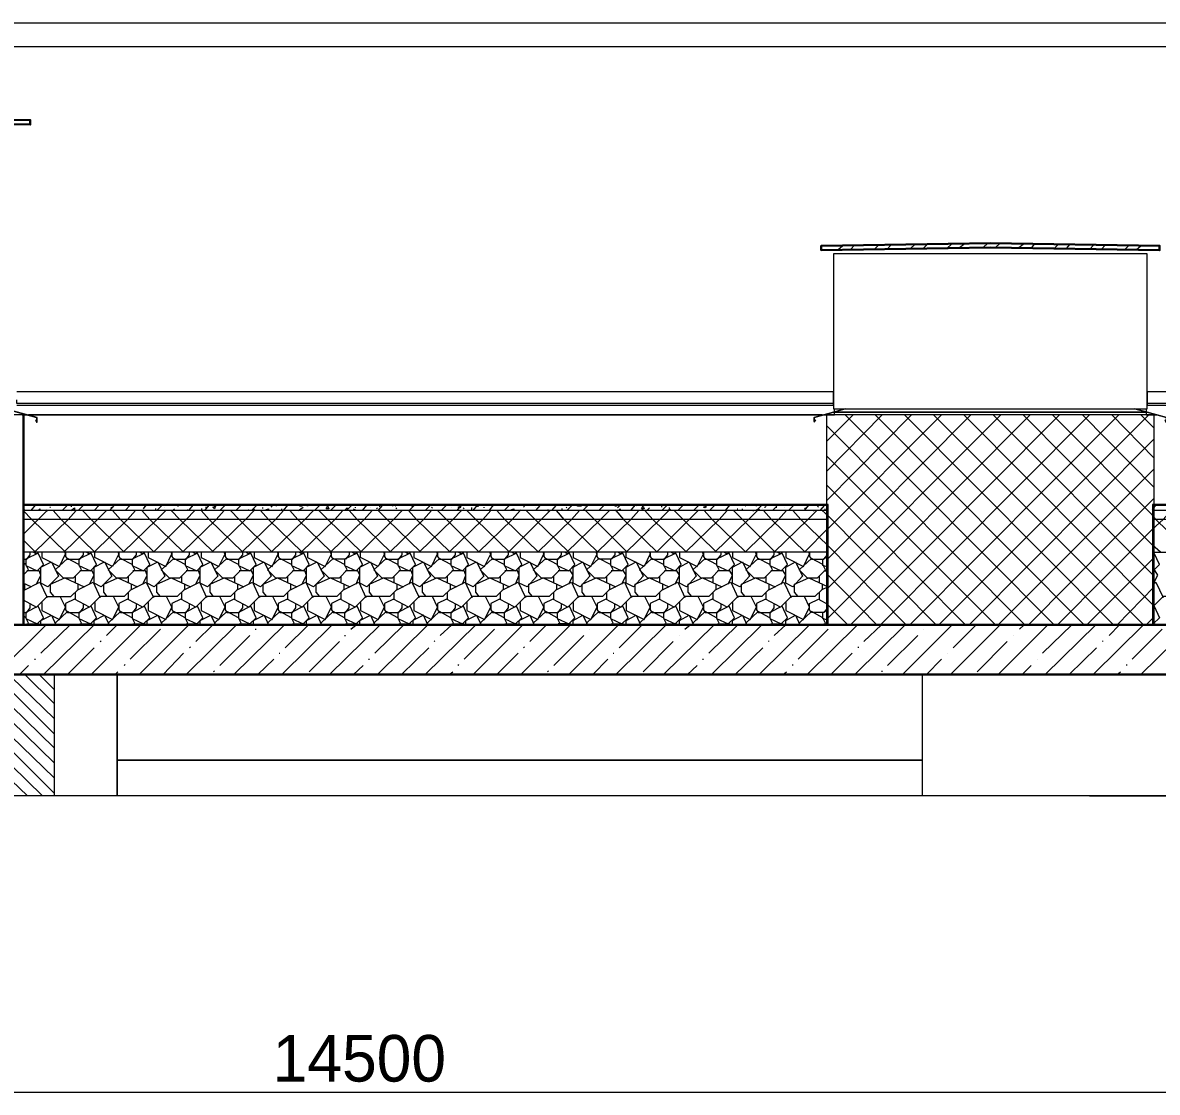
# Model space of a CAD drawing. Header units: millimetres. Extents: x 2294 to 908349, y -83289 to 219220.
# Drawn here: x 851703 to 857303, y 193379 to 198660 of the extents above; entities that cross this region are included whole.
import ezdxf

# ---------------------------------------------------------------- set-up
doc = ezdxf.new("R2010")
doc.units = ezdxf.units.MM
doc.layers.add('PDF _Геометрия', color=7, linetype='Continuous')
doc.layers.add('PDF _Текст', color=7, linetype='Continuous')

msp = doc.modelspace()

# ---------------------------------------------------------------- linework, layer by layer
at = {"layer": 'PDF _Геометрия', "lineweight": 9}
for points in [[(845371.1, 198542), (845371.1, 198660), (864951.4, 198660), (864951.4, 198542)], [(845371.1, 198660), (845371.1, 198542), (864951.4, 198542), (864951.4, 198660)], [(856221.4, 197567.1), (856479.3, 197571.5), (856737.2, 197567.1)], [(856737.2, 197545.3), (856479.3, 197549.6), (856221.4, 197545.3)], [(855705.5, 197484.1), (855705.5, 196854.6), (855705.5, 196837.1), (851674.9, 196837.1)], [(860383.1, 196854.6), (860383.1, 196837.1), (857253.1, 196837.1), (857253.1, 196854.6), (857253.1, 197484.1)], [(851674.9, 196771.5), (855705.5, 196771.5), (855705.5, 196780.2), (855705.5, 196837.1)], [(855705.5, 196780.2), (851674.9, 196780.2), (851674.9, 196797.7)], [(857253.1, 196837.1), (857253.1, 196780.2), (857253.1, 196771.5), (860409.3, 196771.5)], [(860383.1, 196837.1), (860383.1, 196780.2), (857253.1, 196780.2)], [(855814.8, 196723.4), (855657.4, 196723.4), (855709.9, 196723.4), (855709.9, 196736.5), (855709.9, 196754)], [(857248.7, 196754), (857248.7, 196736.5), (857248.7, 196723.4), (857301.1, 196723.4), (857143.8, 196723.4)], [(847106.6, 194843.6), (847106.6, 195442.5), (847211.6, 195442.5), (851648.7, 195442.5), (851648.7, 194843.6), (851648.7, 195442.5), (851858.5, 195442.5), (851858.5, 194843.6)], [(855972.2, 195442.5), (853012.6, 195442.5)], [(860326.3, 195018.5), (857742.7, 195018.5), (857742.7, 195442.5), (857742.7, 194843.6), (857742.7, 195442.5), (857642.1, 195442.5), (856142.7, 195442.5), (856142.7, 194843.6)], [(856968.9, 194843.6), (859653.1, 194843.6), (851303.3, 194843.6), (851150.3, 194533.3), (850840, 195154), (850687, 194843.6), (844142.7, 194843.6)], [(845642.2, 193379.2), (860864, 193379.2)]]:
    msp.add_lwpolyline(points, dxfattribs=at)
at = {"layer": 'PDF _Геометрия', "lineweight": 30}
for points in [[(849222.5, 198196.6), (851740.5, 198157.3), (851740.5, 198179.1), (849222.5, 198214.1), (846708.8, 198179.1), (846708.8, 198157.3)], [(856479.3, 197549.6), (857314.3, 197536.5), (857314.3, 197558.4), (856479.3, 197571.5), (855644.3, 197558.4), (855644.3, 197536.5)]]:
    msp.add_lwpolyline(points, close=True, dxfattribs=at)
at = {"layer": 'PDF _Геометрия', "color": 250, "lineweight": 9, "true_color": 0x1d1d1d}
for points in [[(856444.3, 197549.6), (856466.2, 197571.5)], [(856505.5, 197549.6), (856527.4, 197571.5)], [(855727.4, 197540.9), (855749.2, 197558.4)], [(855788.6, 197540.9), (855810.4, 197562.8)], [(855906.6, 197540.9), (855928.5, 197562.8)], [(855967.8, 197540.9), (855989.7, 197562.8)], [(856085.8, 197545.3), (856107.7, 197567.1)], [(856147, 197545.3), (856168.9, 197567.1)], [(856265.1, 197545.3), (856286.9, 197567.1)], [(856326.3, 197549.6), (856348.1, 197567.1)], [(856619.2, 197549.6), (856641, 197567.1)], [(856680.4, 197545.3), (856697.9, 197567.1)], [(856794, 197545.3), (856815.9, 197567.1)], [(856855.2, 197545.3), (856872.7, 197567.1)], [(856968.9, 197540.9), (856990.8, 197562.8)], [(857025.7, 197540.9), (857047.6, 197562.8)], [(857143.8, 197540.9), (857165.6, 197562.8)], [(857200.6, 197540.9), (857222.5, 197558.4)], [(855683.7, 196727.8), (855688, 196732.2)], [(855806.1, 196736.5), (855810.4, 196736.5)], [(855867.3, 196736.5), (855867.3, 196736.5)], [(855985.3, 196736.5), (855985.3, 196736.5)], [(856042.1, 196736.5), (856046.5, 196736.5)], [(856160.2, 196736.5), (856164.5, 196736.5)], [(856221.4, 196736.5), (856221.4, 196736.5)], [(856339.4, 196736.5), (856339.4, 196736.5)], [(856396.2, 196736.5), (856400.6, 196736.5)], [(856514.3, 196736.5), (856518.6, 196736.5)], [(856575.5, 196736.5), (856575.5, 196736.5)], [(856693.5, 196736.5), (856693.5, 196736.5)], [(856750.3, 196736.5), (856750.3, 196736.5)], [(856868.4, 196736.5), (856868.4, 196736.5)], [(856925.2, 196736.5), (856929.6, 196736.5)], [(857043.2, 196736.5), (857047.6, 196736.5)], [(857104.4, 196736.5), (857104.4, 196736.5)], [(857222.5, 196736.5), (857222.5, 196736.5)], [(857274.9, 196727.8), (857274.9, 196732.2)], [(851731.8, 196719), (851731.8, 196723.4)], [(851771.1, 196701.6), (851775.5, 196705.9)], [(855670.5, 196592.3), (855801.7, 196723.4)], [(855670.5, 196443.6), (855946, 196723.4)], [(855670.5, 196299.4), (856090.2, 196723.4)], [(855670.5, 196155.1), (856238.9, 196723.4)], [(855670.5, 196006.5), (856383.1, 196723.4)], [(855670.5, 195862.2), (856531.7, 196723.4)], [(855670.5, 195713.6), (856676, 196723.4)], [(856794, 195687.3), (855762.4, 196723.4)], [(855788.6, 195687.3), (856820.3, 196723.4)], [(856942.7, 195687.3), (855911, 196723.4)], [(855937.2, 195687.3), (856968.9, 196723.4)], [(857086.9, 195687.3), (856055.2, 196723.4)], [(856081.5, 195687.3), (857113.2, 196723.4)], [(856986.4, 195442.5), (857235.6, 195687.3), (856199.5, 196723.4)], [(856225.7, 195687.3), (857261.8, 196723.4)], [(857288, 195779.2), (856348.1, 196723.4)], [(857288, 195927.8), (856492.4, 196723.4)], [(857288, 196072), (856641, 196723.4)], [(857288, 196220.7), (856785.3, 196723.4)], [(857288, 196364.9), (856933.9, 196723.4)], [(857288, 196509.2), (857078.2, 196723.4)], [(857288, 196657.8), (857222.5, 196723.4)], [(856649.8, 195687.3), (855670.5, 196671)], [(856374.4, 195687.3), (857288, 196605.4)], [(856505.5, 195687.3), (855670.5, 196522.3)], [(856518.6, 195687.3), (857288, 196456.7)], [(856356.9, 195687.3), (855670.5, 196378.1)], [(856667.3, 195687.3), (857288, 196312.5)], [(851705.5, 196255.7), (851709.9, 196260), (851705.5, 196251.3), (851749.2, 196207.6), (851915.4, 196045.8), (851915.4, 196024), (851924.1, 196010.8), (851985.3, 196010.8), (852002.8, 196032.7), (852002.8, 196045.8)], [(851705.5, 196133.2), (851779.8, 196207.6), (851823.6, 196251.3), (851827.9, 196251.3)], [(851727.4, 196255.7), (851727.4, 196255.7)], [(851744.9, 196251.3), (851766.7, 196277.5)], [(851762.4, 196045.8), (851928.5, 196207.6), (851967.8, 196251.3)], [(851766.7, 196277.5), (851766.7, 196277.5)], [(851779.8, 196251.3), (851788.6, 196260), (851788.6, 196251.3)], [(851819.2, 196251.3), (851823.6, 196255.7)], [(851827.9, 196255.7), (851827.9, 196255.7)], [(851836.7, 196268.8), (851841, 196268.8)], [(852173.3, 196045.8), (852177.7, 196037.1), (852147.1, 195975.9), (852059.6, 196019.6), (852059.6, 196045.8), (851893.5, 196207.6), (851854.2, 196251.3)], [(851897.9, 196251.3), (851924.1, 196277.5)], [(851906.6, 196045.8), (852072.7, 196207.6), (852116.5, 196251.3)], [(851941.6, 196273.1), (851946, 196273.1)], [(851946, 196251.3), (851941.6, 196251.3), (851959.1, 196264.4), (851959.1, 196251.3)], [(851950.3, 196260), (851954.7, 196260)], [(851976.6, 196251.3), (852002.8, 196277.5)], [(852203.9, 196045.8), (852042.1, 196207.6), (851998.4, 196251.3)], [(852046.5, 196251.3), (852046.5, 196255.7)], [(852055.3, 196251.3), (852081.5, 196277.5)], [(852055.3, 196045.8), (852221.4, 196207.6), (852260.7, 196251.3)], [(852133.9, 196251.3), (852155.8, 196277.5)], [(852138.3, 196264.4), (852142.7, 196268.8)], [(852352.5, 196045.8), (852186.4, 196207.6), (852147.1, 196251.3)], [(852199.5, 196045.8), (852365.6, 196207.6), (852409.4, 196251.3)], [(852208.3, 196251.3), (852234.5, 196277.5)], [(852496.8, 196045.8), (852330.7, 196207.6), (852291.3, 196251.3)], [(852300.1, 196260), (852313.2, 196277.5)], [(852348.2, 196045.8), (852509.9, 196207.6), (852553.6, 196251.3)], [(852356.9, 196260), (852361.3, 196260)], [(852365.6, 196251.3), (852391.9, 196277.5)], [(852405, 196264.4), (852405, 196264.4)], [(852645.4, 196045.8), (852479.3, 196207.6), (852435.6, 196251.3)], [(852444.3, 196251.3), (852453.1, 196260)], [(852466.2, 196273.1), (852470.6, 196277.5)], [(852470.6, 196273.1), (852474.9, 196277.5)], [(852492.4, 196045.8), (852658.5, 196207.6), (852697.9, 196251.3)], [(852514.3, 196255.7), (852518.6, 196255.7)], [(852523, 196251.3), (852544.9, 196277.5)], [(852584.2, 196260), (852588.6, 196260)], [(852702.2, 196045.8), (852702.2, 196024), (852711, 196010.8), (852772.2, 196010.8), (852789.7, 196032.7), (852789.7, 196045.8), (852623.6, 196207.6), (852584.2, 196251.3)], [(852601.7, 196251.3), (852623.6, 196277.5)], [(852606.1, 196268.8), (852610.4, 196268.8)], [(852636.7, 196045.8), (852802.8, 196207.6), (852846.5, 196251.3)], [(852676, 196251.3), (852702.2, 196277.5)], [(852933.9, 196045.8), (852772.2, 196207.6), (852728.5, 196251.3)], [(852754.7, 196251.3), (852780.9, 196277.5)], [(852785.3, 196045.8), (852951.4, 196207.6), (852990.8, 196251.3), (853012.6, 196277.5)], [(852815.9, 196255.7), (852820.3, 196255.7)], [(852833.4, 196251.3), (852859.6, 196277.5)], [(852842.1, 196260), (852846.5, 196255.7)], [(853082.6, 196045.8), (852916.5, 196207.6), (852877.1, 196251.3)], [(852885.9, 196264.4), (852890.2, 196264.4)], [(852907.7, 196251.3), (852903.3, 196255.7), (852916.5, 196260), (852916.5, 196251.3)], [(852916.5, 196255.7), (852916.5, 196255.7)], [(852929.6, 196268.8), (852938.3, 196277.5)], [(852929.6, 196045.8), (853095.7, 196207.6), (853139.4, 196251.3)], [(852951.4, 196277.5), (852955.8, 196273.1)], [(852982, 196255.7), (852982, 196260)], [(853314.3, 196045.8), (853314.3, 196032.7), (853296.8, 196010.8), (853235.6, 196010.8), (853226.8, 196024), (853226.8, 196045.8), (853060.7, 196207.6), (853021.4, 196251.3)], [(853065.1, 196251.3), (853086.9, 196268.8)], [(853078.2, 196277.5), (853082.6, 196273.1), (853069.5, 196273.1), (853073.8, 196277.5)], [(853078.2, 196273.1), (853078.2, 196273.1)], [(853078.2, 196045.8), (853244.3, 196207.6), (853283.7, 196251.3)], [(853108.8, 196045.8), (853108.8, 196019.6), (853196.2, 195975.9), (853226.8, 196037.1), (853222.5, 196045.8), (853388.6, 196207.6), (853427.9, 196251.3)], [(853143.8, 196251.3), (853170, 196277.5)], [(853375.5, 196045.8), (853209.4, 196207.6), (853165.6, 196251.3)], [(853222.5, 196251.3), (853248.7, 196277.5)], [(853292.4, 196251.3), (853305.5, 196264.4), (853305.5, 196251.3), (853301.2, 196251.3), (853327.4, 196277.5)], [(853519.7, 196045.8), (853353.6, 196207.6), (853314.3, 196251.3)], [(853336.1, 196251.3), (853340.5, 196260), (853344.9, 196251.3)], [(853344.9, 196268.8), (853344.9, 196264.4)], [(853358, 196251.3), (853358, 196251.3)], [(853484.8, 196045.8), (853489.1, 196037.1), (853458.5, 195975.9), (853371.1, 196019.6), (853371.1, 196045.8), (853532.8, 196207.6), (853576.6, 196251.3)], [(853379.8, 196251.3), (853401.7, 196277.5)], [(853419.2, 196268.8), (853419.2, 196268.8)], [(853449.8, 196260), (853454.2, 196264.4)], [(853668.4, 196045.8), (853502.2, 196207.6), (853458.5, 196251.3), (853480.4, 196277.5)], [(853462.9, 196273.1), (853467.3, 196273.1)], [(853515.4, 196045.8), (853681.5, 196207.6), (853720.8, 196251.3)], [(853528.5, 196277.5), (853528.5, 196273.1)], [(853541.6, 196273.1), (853546, 196277.5)], [(853546, 196260), (853550.3, 196264.4)], [(853812.6, 196045.8), (853646.5, 196207.6), (853607.2, 196251.3)], [(853611.5, 196251.3), (853637.8, 196277.5)], [(853624.7, 196273.1), (853629, 196268.8)], [(853659.6, 196045.8), (853825.7, 196207.6), (853869.5, 196251.3)], [(853690.2, 196251.3), (853716.5, 196277.5)], [(853720.8, 196268.8), (853725.2, 196264.4)], [(853956.9, 196045.8), (853795.1, 196207.6), (853751.4, 196251.3)], [(853768.9, 196251.3), (853795.1, 196277.5)], [(853808.3, 196045.8), (853974.4, 196207.6), (854013.7, 196251.3)], [(853821.4, 196264.4), (853821.4, 196264.4)], [(853825.7, 196251.3), (853825.7, 196251.3)], [(853834.5, 196255.7), (853834.5, 196255.7)], [(853847.6, 196251.3), (853869.5, 196277.5)], [(853878.2, 196260), (853882.6, 196264.4)], [(854105.5, 196045.8), (853939.4, 196207.6), (853895.7, 196251.3)], [(853917.5, 196264.4), (853921.9, 196264.4)], [(853917.5, 196260), (853921.9, 196260)], [(853926.3, 196251.3), (853948.1, 196277.5)], [(853948.1, 196273.1), (853952.5, 196273.1)], [(853952.5, 196045.8), (854118.6, 196207.6), (854158, 196251.3), (854162.4, 196255.7)], [(853978.7, 196268.8), (853978.7, 196264.4)], [(854009.3, 196255.7), (854026.8, 196277.5)], [(854013.7, 196045.8), (854013.7, 196024), (854022.5, 196010.8), (854083.7, 196010.8), (854101.2, 196032.7), (854101.2, 196045.8), (854262.9, 196207.6), (854306.6, 196251.3)], [(854018.1, 196255.7), (854018.1, 196255.7)], [(854249.8, 196045.8), (854083.7, 196207.6), (854044.3, 196251.3)], [(854079.3, 196251.3), (854105.5, 196277.5)], [(854118.6, 196251.3), (854114.3, 196255.7), (854127.4, 196260), (854127.4, 196251.3)], [(854114.3, 196251.3), (854114.3, 196251.3)], [(854175.5, 196268.8), (854179.8, 196273.1)], [(854398.4, 196045.8), (854232.3, 196207.6), (854188.6, 196251.3)], [(854236.7, 196251.3), (854258.5, 196277.5)], [(854236.7, 196264.4), (854236.7, 196264.4)], [(854245.4, 196045.8), (854411.5, 196207.6), (854450.9, 196251.3)], [(854293.5, 196255.7), (854297.9, 196255.7)], [(854293.5, 196251.3), (854297.9, 196251.3)], [(854315.4, 196251.3), (854337.2, 196277.5)], [(854542.7, 196045.8), (854376.6, 196207.6), (854337.2, 196251.3)], [(854363.4, 196260), (854367.8, 196260)], [(854385.3, 196264.4), (854389.7, 196268.8)], [(854389.7, 196251.3), (854415.9, 196277.5)], [(854389.7, 196045.8), (854555.8, 196207.6), (854599.5, 196251.3)], [(854459.6, 196277.5), (854459.6, 196273.1), (854442.1, 196273.1), (854442.1, 196277.5)], [(854468.4, 196251.3), (854494.6, 196277.5)], [(854477.1, 196273.1), (854481.5, 196277.5)], [(854686.9, 196045.8), (854525.2, 196207.6), (854481.5, 196251.3)], [(854625.7, 196045.8), (854625.7, 196032.7), (854608.3, 196010.8), (854547.1, 196010.8), (854538.3, 196024), (854538.3, 196045.8), (854704.4, 196207.6), (854743.8, 196251.3)], [(854547.1, 196251.3), (854573.3, 196277.5)], [(854634.5, 196277.5), (854634.5, 196273.1), (854625.7, 196273.1), (854630.1, 196277.5)], [(854625.7, 196255.7), (854630.1, 196251.3), (854669.5, 196207.6), (854835.6, 196045.8)], [(854625.7, 196251.3), (854625.7, 196251.3)], [(854638.9, 196264.4), (854652, 196277.5)], [(854643.2, 196251.3), (854652, 196260), (854652, 196251.3)], [(854796.2, 196045.8), (854800.6, 196037.1), (854770, 195975.9), (854682.6, 196019.6), (854682.6, 196045.8), (854848.7, 196207.6), (854892.4, 196251.3)], [(854704.4, 196251.3), (854726.3, 196277.5)], [(854735, 196273.1), (854735, 196273.1)], [(854761.3, 196255.7), (854765.6, 196260)], [(854979.8, 196045.8), (854813.7, 196207.6), (854774.4, 196251.3)], [(854783.1, 196251.3), (854796.2, 196264.4)], [(854831.2, 196045.8), (854993, 196207.6), (855036.7, 196251.3)], [(854857.4, 196251.3), (854883.7, 196277.5)], [(854857.4, 196268.8), (854857.4, 196273.1)], [(854888, 196251.3), (854896.8, 196260), (854901.2, 196251.3)], [(854892.4, 196264.4), (854896.8, 196264.4)], [(855128.5, 196045.8), (854962.4, 196207.6), (854918.6, 196251.3)], [(854936.1, 196251.3), (854962.4, 196277.5)], [(854940.5, 196268.8), (854940.5, 196268.8)], [(854975.5, 196045.8), (855141.6, 196207.6), (855180.9, 196251.3)], [(855014.8, 196251.3), (855041, 196277.5)], [(855272.7, 196045.8), (855106.6, 196207.6), (855067.3, 196251.3)], [(855093.5, 196251.3), (855119.7, 196277.5)], [(855119.7, 196045.8), (855285.8, 196207.6), (855329.6, 196251.3), (855325.2, 196255.7), (855338.3, 196260), (855333.9, 196251.3)], [(855172.2, 196251.3), (855194, 196277.5)], [(855417, 196045.8), (855255.2, 196207.6), (855211.5, 196251.3)], [(855229, 196260), (855233.4, 196260)], [(855255.2, 196255.7), (855255.2, 196260)], [(855264, 196255.7), (855264, 196255.7)], [(855268.4, 196273.1), (855272.7, 196277.5)], [(855268.4, 196273.1), (855268.4, 196273.1)], [(855268.4, 196045.8), (855434.5, 196207.6), (855473.8, 196251.3)], [(855307.7, 196251.3), (855312.1, 196251.3)], [(855325.2, 196251.3), (855351.4, 196277.5)], [(855325.2, 196273.1), (855325.2, 196277.5)], [(855325.2, 196045.8), (855325.2, 196024), (855333.9, 196010.8), (855395.1, 196010.8), (855412.6, 196032.7), (855412.6, 196045.8), (855578.7, 196207.6), (855622.5, 196251.3)], [(855355.8, 196260), (855355.8, 196260)], [(855565.6, 196045.8), (855399.5, 196207.6), (855360.2, 196251.3)], [(855364.5, 196268.8), (855368.9, 196268.8)], [(855368.9, 196273.1), (855373.3, 196273.1)], [(855403.9, 196251.3), (855425.7, 196273.1)], [(855421.4, 196268.8), (855425.7, 196268.8)], [(855465.1, 196264.4), (855465.1, 196264.4)], [(855482.6, 196251.3), (855508.8, 196277.5)], [(855679.3, 196076.4), (855543.8, 196207.6), (855504.4, 196251.3)], [(855521.9, 196251.3), (855521.9, 196251.3)], [(855561.3, 196251.3), (855583.1, 196277.5)], [(855561.3, 196264.4), (855565.6, 196260)], [(855605, 196251.3), (855609.3, 196251.3)], [(855626.8, 196273.1), (855631.2, 196268.8)], [(855639.9, 196251.3), (855661.8, 196277.5)], [(855679.3, 196225.1), (855648.7, 196251.3)], [(855661.8, 196260), (855661.8, 196255.7)], [(856212.6, 195687.3), (855670.5, 196233.8)], [(857279.3, 196255.7), (857296.8, 196277.5)], [(857279.3, 196159.5), (857331.7, 196207.6), (857371.1, 196251.3)], [(857462.9, 196045.8), (857296.8, 196207.6), (857279.3, 196229.4)], [(856811.5, 195687.3), (857288, 196168.2)], [(855561.3, 196045.8), (855679.3, 196163.8)], [(851766.7, 196045.8), (851705.5, 196107)], [(856064, 195687.3), (855670.5, 196085.2)], [(857318.6, 196045.8), (857279.3, 196080.8)], [(851705.5, 196010.8), (851723, 196010.8), (851740.5, 196032.7), (851740.5, 196045.8)], [(851758, 196045.8), (851771.1, 196037.1), (851779.8, 196045.8)], [(851797.3, 196045.8), (851797.3, 196019.6), (851884.8, 195975.9), (851915.4, 196037.1), (851911, 196045.8)], [(852020.3, 196045.8), (852033.4, 196037.1), (852042.1, 196045.8)], [(852177.7, 196045.8), (852177.7, 196024), (852186.4, 196010.8), (852247.6, 196010.8), (852265.1, 196032.7), (852265.1, 196045.8)], [(852282.6, 196045.8), (852295.7, 196037.1), (852304.4, 196045.8)], [(852321.9, 196045.8), (852321.9, 196019.6), (852409.4, 195975.9), (852440, 196037.1), (852435.6, 196045.8)], [(852440, 196045.8), (852440, 196024), (852448.7, 196010.8), (852509.9, 196010.8), (852527.4, 196032.7), (852527.4, 196045.8)], [(852544.9, 196045.8), (852558, 196037.1), (852566.7, 196045.8)], [(852584.2, 196045.8), (852584.2, 196019.6), (852671.6, 195975.9), (852702.2, 196037.1), (852697.9, 196045.8)], [(852807.2, 196045.8), (852820.3, 196037.1), (852829, 196045.8)], [(852846.5, 196045.8), (852846.5, 196019.6), (852933.9, 195975.9), (852964.5, 196037.1), (852960.2, 196045.8)], [(852964.5, 196045.8), (852964.5, 196024), (852973.3, 196010.8), (853034.5, 196010.8), (853052, 196032.7), (853052, 196045.8)], [(853069.5, 196045.8), (853082.6, 196037.1), (853091.3, 196045.8)], [(853331.8, 196045.8), (853344.9, 196037.1), (853353.6, 196045.8)], [(853489.1, 196045.8), (853489.1, 196024), (853497.9, 196010.8), (853559.1, 196010.8), (853576.6, 196032.7), (853576.6, 196045.8)], [(853594, 196045.8), (853607.2, 196037.1), (853615.9, 196045.8)], [(853633.4, 196045.8), (853633.4, 196019.6), (853720.8, 195975.9), (853751.4, 196037.1), (853747.1, 196045.8)], [(853751.4, 196045.8), (853751.4, 196024), (853760.2, 196010.8), (853821.4, 196010.8), (853838.9, 196032.7), (853838.9, 196045.8)], [(853856.3, 196045.8), (853869.5, 196037.1), (853878.2, 196045.8)], [(853895.7, 196045.8), (853895.7, 196019.6), (853983.1, 195975.9), (854013.7, 196037.1), (854009.3, 196045.8)], [(854118.6, 196045.8), (854131.8, 196037.1), (854140.5, 196045.8)], [(854158, 196045.8), (854158, 196019.6), (854245.4, 195975.9), (854276, 196037.1), (854271.6, 196045.8)], [(854276, 196045.8), (854276, 196024), (854284.8, 196010.8), (854346, 196010.8), (854363.4, 196032.7), (854363.4, 196045.8)], [(854380.9, 196045.8), (854394, 196037.1), (854402.8, 196045.8)], [(854420.3, 196045.8), (854420.3, 196019.6), (854507.7, 195975.9), (854538.3, 196037.1), (854533.9, 196045.8)], [(854643.2, 196045.8), (854656.3, 196037.1), (854665.1, 196045.8)], [(854800.6, 196045.8), (854800.6, 196024), (854809.3, 196010.8), (854870.5, 196010.8), (854888, 196032.7), (854888, 196045.8)], [(854905.5, 196045.8), (854918.6, 196037.1), (854927.4, 196045.8)], [(854944.9, 196045.8), (854944.9, 196019.6), (855032.3, 195975.9), (855062.9, 196037.1), (855058.5, 196045.8)], [(855062.9, 196045.8), (855062.9, 196024), (855071.6, 196010.8), (855132.8, 196010.8), (855150.3, 196032.7), (855150.3, 196045.8)], [(855167.8, 196045.8), (855180.9, 196037.1), (855189.7, 196045.8)], [(855207.2, 196045.8), (855207.2, 196019.6), (855294.6, 195975.9), (855325.2, 196037.1), (855320.8, 196045.8)], [(855430.1, 196045.8), (855443.2, 196037.1), (855452, 196045.8)], [(855469.5, 196045.8), (855469.5, 196019.6), (855556.9, 195975.9), (855587.5, 196037.1), (855583.1, 196045.8)], [(855587.5, 196045.8), (855587.5, 196024), (855596.2, 196010.8), (855657.4, 196010.8), (855674.9, 196032.7), (855674.9, 196045.8)], [(855679.3, 195971.5), (855653.1, 195980.2), (855653.1, 196010.8), (855679.3, 196024)], [(856955.8, 195687.3), (857288, 196019.6)], [(857283.7, 195888.4), (857305.5, 195932.2), (857292.4, 195954), (857279.3, 195954), (857283.7, 195954), (857314.3, 195984.6), (857288, 196041.4), (857279.3, 196037.1), (857288, 196045.8)], [(857279.3, 196037.1), (857279.3, 196037.1)], [(851705.5, 195932.2), (851731.8, 195958.4), (851718.6, 195984.6), (851705.5, 195993.4)], [(851771.1, 195888.4), (851793, 195932.2), (851784.2, 195954), (851723, 195954)], [(852033.4, 195888.4), (852055.3, 195932.2), (852046.5, 195954), (851985.3, 195954)], [(852295.7, 195888.4), (852317.6, 195932.2), (852308.8, 195954), (852247.6, 195954)], [(852558, 195888.4), (852579.8, 195932.2), (852571.1, 195954), (852509.9, 195954)], [(852820.3, 195888.4), (852842.1, 195932.2), (852833.4, 195954), (852772.2, 195954)], [(853082.6, 195888.4), (853104.4, 195932.2), (853095.7, 195954), (853034.5, 195954)], [(853349.2, 195888.4), (853366.7, 195932.2), (853358, 195954), (853296.8, 195954)], [(853611.5, 195888.4), (853629, 195932.2), (853620.3, 195954), (853559.1, 195954)], [(853873.8, 195888.4), (853891.3, 195932.2), (853882.6, 195954), (853821.4, 195954)], [(854136.1, 195888.4), (854153.6, 195932.2), (854144.9, 195954), (854083.7, 195954)], [(854398.4, 195888.4), (854420.3, 195932.2), (854407.2, 195954), (854346, 195954)], [(854660.7, 195888.4), (854682.6, 195932.2), (854669.5, 195954), (854608.3, 195954)], [(854923, 195888.4), (854944.9, 195932.2), (854931.8, 195954), (854870.5, 195954)], [(855185.3, 195888.4), (855207.2, 195932.2), (855194, 195954), (855132.8, 195954)], [(855447.6, 195888.4), (855469.5, 195932.2), (855456.3, 195954), (855395.1, 195954)], [(855657.4, 195954), (855679.3, 195954)], [(851744.9, 195875.3), (851705.5, 195892.8)], [(851705.5, 195849.1), (851714.3, 195862.2), (851714.3, 195888.4)], [(851705.5, 195809.8), (851771.1, 195774.8), (851823.6, 195827.2), (851941.6, 195827.2), (851976.6, 195862.2), (851976.6, 195888.4)], [(851709.9, 195857.8), (851788.6, 195897.2), (851823.6, 195822.9)], [(851858.5, 195827.2), (851841, 195849.1), (851841, 195888.4), (851911, 195919), (852007.2, 195875.3)], [(852238.9, 195888.4), (852238.9, 195862.2), (852203.9, 195827.2), (852085.9, 195827.2), (852033.4, 195774.8), (851959.1, 195814.1), (851915.4, 195792.3), (851915.4, 195761.7), (851924.1, 195748.5), (851985.3, 195748.5), (852002.8, 195770.4), (852002.8, 195787.9)], [(851963.5, 195892.8), (851963.5, 195927.8)], [(851972.2, 195857.8), (852050.9, 195897.2), (852085.9, 195822.9)], [(852120.8, 195827.2), (852103.3, 195849.1), (852103.3, 195888.4), (852173.3, 195919), (852269.5, 195875.3)], [(852501.2, 195888.4), (852501.2, 195862.2), (852466.2, 195827.2), (852348.2, 195827.2), (852295.7, 195774.8), (852221.4, 195814.1), (852177.7, 195792.3), (852177.7, 195761.7), (852186.4, 195748.5), (852247.6, 195748.5), (852265.1, 195770.4), (852265.1, 195787.9)], [(852225.7, 195892.8), (852225.7, 195927.8)], [(852234.5, 195857.8), (852313.2, 195897.2), (852348.2, 195822.9)], [(852383.1, 195827.2), (852365.6, 195849.1), (852365.6, 195888.4), (852435.6, 195919), (852531.8, 195875.3)], [(852763.5, 195888.4), (852763.5, 195862.2), (852728.5, 195827.2), (852610.4, 195827.2), (852558, 195774.8), (852483.7, 195814.1), (852440, 195792.3), (852440, 195761.7), (852448.7, 195748.5), (852509.9, 195748.5), (852527.4, 195770.4), (852527.4, 195787.9)], [(852488, 195892.8), (852488, 195927.8)], [(852496.8, 195857.8), (852575.5, 195897.2), (852610.4, 195822.9)], [(852645.4, 195827.2), (852627.9, 195849.1), (852627.9, 195888.4), (852697.9, 195919), (852794.1, 195875.3)], [(853025.7, 195888.4), (853025.7, 195862.2), (852990.8, 195827.2), (852872.7, 195827.2), (852820.3, 195774.8), (852746, 195814.1), (852702.2, 195792.3), (852702.2, 195761.7), (852711, 195748.5), (852772.2, 195748.5), (852789.7, 195770.4), (852789.7, 195787.9)], [(852750.3, 195892.8), (852750.3, 195927.8)], [(852759.1, 195857.8), (852837.8, 195897.2), (852872.7, 195822.9)], [(852907.7, 195827.2), (852890.2, 195849.1), (852890.2, 195888.4), (852960.2, 195919), (853056.3, 195875.3)], [(853288, 195888.4), (853288, 195862.2), (853253.1, 195827.2), (853135, 195827.2), (853082.6, 195774.8), (853008.3, 195814.1), (852964.5, 195792.3), (852964.5, 195761.7), (852973.3, 195748.5), (853034.5, 195748.5), (853052, 195770.4), (853052, 195787.9)], [(853012.6, 195892.8), (853012.6, 195927.8)], [(853021.4, 195857.8), (853100.1, 195897.2), (853135, 195822.9)], [(853170, 195827.2), (853152.5, 195849.1), (853152.5, 195888.4), (853222.5, 195919), (853318.6, 195875.3)], [(853550.3, 195888.4), (853550.3, 195862.2), (853515.4, 195827.2), (853397.3, 195827.2), (853344.9, 195774.8), (853270.6, 195814.1), (853226.8, 195792.3), (853226.8, 195761.7), (853235.6, 195748.5), (853296.8, 195748.5), (853314.3, 195770.4), (853314.3, 195787.9)], [(853274.9, 195892.8), (853274.9, 195927.8)], [(853283.7, 195857.8), (853362.4, 195897.2), (853397.3, 195822.9)], [(853432.3, 195827.2), (853414.8, 195849.1), (853414.8, 195888.4), (853484.8, 195919), (853580.9, 195875.3)], [(853812.6, 195888.4), (853812.6, 195862.2), (853777.7, 195827.2), (853659.6, 195827.2), (853607.2, 195774.8), (853532.8, 195814.1), (853489.1, 195792.3), (853489.1, 195761.7), (853497.9, 195748.5), (853559.1, 195748.5), (853576.6, 195770.4), (853576.6, 195787.9)], [(853537.2, 195892.8), (853537.2, 195927.8)], [(853546, 195857.8), (853624.7, 195897.2), (853659.6, 195822.9)], [(853694.6, 195827.2), (853677.1, 195849.1), (853677.1, 195888.4), (853747.1, 195919), (853843.2, 195875.3)], [(854074.9, 195888.4), (854074.9, 195862.2), (854040, 195827.2), (853921.9, 195827.2), (853869.5, 195774.8), (853795.1, 195814.1), (853751.4, 195792.3), (853751.4, 195761.7), (853760.2, 195748.5), (853821.4, 195748.5), (853838.9, 195770.4), (853838.9, 195787.9)], [(853799.5, 195892.8), (853799.5, 195927.8)], [(853808.3, 195857.8), (853886.9, 195897.2), (853921.9, 195822.9)], [(853956.9, 195827.2), (853939.4, 195849.1), (853939.4, 195888.4), (854009.3, 195919), (854105.5, 195875.3)], [(854337.2, 195888.4), (854337.2, 195862.2), (854302.2, 195827.2), (854184.2, 195827.2), (854131.8, 195774.8), (854057.4, 195814.1), (854013.7, 195792.3), (854013.7, 195761.7), (854022.5, 195748.5), (854083.7, 195748.5), (854101.2, 195770.4), (854101.2, 195787.9)], [(854061.8, 195892.8), (854061.8, 195927.8)], [(854070.6, 195857.8), (854149.2, 195897.2), (854184.2, 195822.9)], [(854219.2, 195827.2), (854201.7, 195849.1), (854201.7, 195888.4), (854271.6, 195919), (854367.8, 195875.3)], [(854599.5, 195888.4), (854599.5, 195862.2), (854564.5, 195827.2), (854446.5, 195827.2), (854394, 195774.8), (854319.7, 195814.1), (854276, 195792.3), (854276, 195761.7), (854284.8, 195748.5), (854346, 195748.5), (854363.4, 195770.4), (854363.4, 195787.9)], [(854324.1, 195892.8), (854324.1, 195927.8)], [(854332.8, 195857.8), (854411.5, 195897.2), (854446.5, 195822.9)], [(854481.5, 195827.2), (854464, 195849.1), (854464, 195888.4), (854533.9, 195919), (854630.1, 195875.3)], [(854861.8, 195888.4), (854861.8, 195862.2), (854826.8, 195827.2), (854708.8, 195827.2), (854656.3, 195774.8), (854582, 195814.1), (854538.3, 195792.3), (854538.3, 195761.7), (854547.1, 195748.5), (854608.3, 195748.5), (854625.7, 195770.4), (854625.7, 195787.9)], [(854586.4, 195892.8), (854586.4, 195927.8)], [(854595.1, 195857.8), (854673.8, 195897.2), (854708.8, 195822.9)], [(854743.8, 195827.2), (854726.3, 195849.1), (854726.3, 195888.4), (854796.2, 195919), (854892.4, 195875.3)], [(855124.1, 195888.4), (855124.1, 195862.2), (855089.1, 195827.2), (854971.1, 195827.2), (854918.6, 195774.8), (854844.3, 195814.1), (854800.6, 195792.3), (854800.6, 195761.7), (854809.3, 195748.5), (854870.5, 195748.5), (854888, 195770.4), (854888, 195787.9)], [(854848.7, 195892.8), (854848.7, 195927.8)], [(854857.4, 195857.8), (854936.1, 195897.2), (854971.1, 195822.9)], [(855006.1, 195827.2), (854988.6, 195849.1), (854988.6, 195888.4), (855058.5, 195919), (855154.7, 195875.3)], [(855386.4, 195888.4), (855386.4, 195862.2), (855351.4, 195827.2), (855233.4, 195827.2), (855180.9, 195774.8), (855106.6, 195814.1), (855062.9, 195792.3), (855062.9, 195761.7), (855071.6, 195748.5), (855132.8, 195748.5), (855150.3, 195770.4), (855150.3, 195787.9)], [(855111, 195892.8), (855111, 195927.8)], [(855119.7, 195857.8), (855198.4, 195897.2), (855233.4, 195822.9)], [(855268.4, 195827.2), (855250.9, 195849.1), (855250.9, 195888.4), (855320.8, 195919), (855417, 195875.3)], [(855648.7, 195888.4), (855648.7, 195862.2), (855613.7, 195827.2), (855495.7, 195827.2), (855443.2, 195774.8), (855368.9, 195814.1), (855325.2, 195792.3), (855325.2, 195761.7), (855333.9, 195748.5), (855395.1, 195748.5), (855412.6, 195770.4), (855412.6, 195787.9)], [(855373.3, 195892.8), (855373.3, 195927.8)], [(855382, 195857.8), (855460.7, 195897.2), (855495.7, 195822.9)], [(855530.7, 195827.2), (855513.2, 195849.1), (855513.2, 195888.4), (855583.1, 195919), (855679.3, 195875.3), (855644.3, 195857.8)], [(855635.6, 195892.8), (855635.6, 195927.8)], [(855919.7, 195687.3), (855670.5, 195940.9)], [(857279.3, 195888.4), (857296.8, 195897.2), (857331.7, 195822.9)], [(857484.8, 195888.4), (857484.8, 195862.2), (857449.8, 195827.2), (857331.7, 195827.2), (857279.3, 195774.8), (857288, 195779.2), (857314.3, 195722.3), (857283.7, 195691.7), (857279.3, 195691.7), (857292.4, 195691.7), (857292.4, 195687.3)], [(851963.5, 195809.8), (851963.5, 195844.7)], [(852225.7, 195809.8), (852225.7, 195844.7)], [(852488, 195809.8), (852488, 195844.7)], [(852750.3, 195809.8), (852750.3, 195844.7)], [(853012.6, 195809.8), (853012.6, 195844.7)], [(853274.9, 195809.8), (853274.9, 195844.7)], [(853537.2, 195809.8), (853537.2, 195844.7)], [(853799.5, 195809.8), (853799.5, 195844.7)], [(854061.8, 195809.8), (854061.8, 195844.7)], [(854324.1, 195809.8), (854324.1, 195844.7)], [(854586.4, 195809.8), (854586.4, 195844.7)], [(854848.7, 195809.8), (854848.7, 195844.7)], [(855111, 195809.8), (855111, 195844.7)], [(855373.3, 195809.8), (855373.3, 195844.7)], [(855635.6, 195809.8), (855635.6, 195844.7)], [(857104.4, 195687.3), (857288, 195875.3)], [(851705.5, 195748.5), (851723, 195748.5), (851740.5, 195770.4), (851740.5, 195787.9)], [(851797.3, 195796.6), (851797.3, 195757.3), (851884.8, 195713.6), (851915.4, 195774.8), (851889.1, 195827.2)], [(852059.6, 195796.6), (852059.6, 195757.3), (852147.1, 195713.6), (852177.7, 195774.8), (852151.4, 195827.2)], [(852321.9, 195796.6), (852321.9, 195757.3), (852409.4, 195713.6), (852440, 195774.8), (852413.7, 195827.2)], [(852584.2, 195796.6), (852584.2, 195757.3), (852671.6, 195713.6), (852702.2, 195774.8), (852676, 195827.2)], [(852846.5, 195796.6), (852846.5, 195757.3), (852933.9, 195713.6), (852964.5, 195774.8), (852938.3, 195827.2)], [(853108.8, 195796.6), (853108.8, 195757.3), (853196.2, 195713.6), (853226.8, 195774.8), (853200.6, 195827.2)], [(853371.1, 195796.6), (853371.1, 195757.3), (853458.5, 195713.6), (853489.1, 195774.8), (853462.9, 195827.2)], [(853633.4, 195796.6), (853633.4, 195757.3), (853720.8, 195713.6), (853751.4, 195774.8), (853725.2, 195827.2)], [(853895.7, 195796.6), (853895.7, 195757.3), (853983.1, 195713.6), (854013.7, 195774.8), (853987.5, 195827.2)], [(854158, 195796.6), (854158, 195757.3), (854245.4, 195713.6), (854276, 195774.8), (854249.8, 195827.2)], [(854420.3, 195796.6), (854420.3, 195757.3), (854507.7, 195713.6), (854538.3, 195774.8), (854512.1, 195827.2)], [(854682.6, 195796.6), (854682.6, 195757.3), (854770, 195713.6), (854800.6, 195774.8), (854774.4, 195827.2)], [(854944.9, 195796.6), (854944.9, 195757.3), (855032.3, 195713.6), (855062.9, 195774.8), (855036.7, 195827.2)], [(855207.2, 195796.6), (855207.2, 195757.3), (855294.6, 195713.6), (855325.2, 195774.8), (855299, 195827.2)], [(855469.5, 195796.6), (855469.5, 195757.3), (855556.9, 195713.6), (855587.5, 195774.8), (855561.3, 195827.2)], [(855674.9, 195787.9), (855674.9, 195770.4), (855657.4, 195748.5), (855596.2, 195748.5), (855587.5, 195761.7), (855587.5, 195792.3), (855631.2, 195814.1), (855679.3, 195787.9)], [(855775.5, 195687.3), (855670.5, 195792.3)], [(851723, 195687.3), (851731.8, 195696.1), (851718.6, 195722.3), (851705.5, 195731.1)], [(851793, 195687.3), (851793, 195709.2), (851845.4, 195735.4), (851867.3, 195687.3)], [(851806.1, 195442.5), (852055.3, 195687.3), (852055.3, 195709.2), (852107.7, 195735.4), (852129.6, 195687.3)], [(851985.3, 195687.3), (851994.1, 195696.1), (851980.9, 195722.3), (851924.1, 195752.9), (851862.9, 195696.1), (851871.6, 195687.3)], [(852247.6, 195687.3), (852256.3, 195696.1), (852243.2, 195722.3), (852186.4, 195752.9), (852125.2, 195696.1), (852133.9, 195687.3)], [(852317.6, 195687.3), (852317.6, 195709.2), (852370, 195735.4), (852391.9, 195687.3)], [(852509.9, 195687.3), (852518.6, 195696.1), (852505.5, 195722.3), (852448.7, 195752.9), (852387.5, 195696.1), (852396.2, 195687.3)], [(852579.8, 195687.3), (852579.8, 195709.2), (852632.3, 195735.4), (852654.2, 195687.3)], [(852772.2, 195687.3), (852780.9, 195696.1), (852767.8, 195722.3), (852711, 195752.9), (852649.8, 195696.1), (852658.5, 195687.3)], [(852842.1, 195687.3), (852842.1, 195709.2), (852894.6, 195735.4), (852916.5, 195687.3)], [(853034.5, 195687.3), (853043.2, 195696.1), (853030.1, 195722.3), (852973.3, 195752.9), (852912.1, 195696.1), (852920.8, 195687.3)], [(853104.4, 195687.3), (853104.4, 195709.2), (853156.9, 195735.4), (853178.8, 195687.3)], [(853296.8, 195687.3), (853305.5, 195696.1), (853292.4, 195722.3), (853235.6, 195752.9), (853174.4, 195696.1), (853183.1, 195687.3)], [(853366.7, 195687.3), (853366.7, 195709.2), (853419.2, 195735.4), (853441, 195687.3)], [(853559.1, 195687.3), (853567.8, 195696.1), (853554.7, 195722.3), (853497.9, 195752.9), (853436.7, 195696.1), (853445.4, 195687.3)], [(853454.2, 195442.5), (853703.3, 195687.3), (853681.5, 195735.4), (853629, 195709.2), (853629, 195687.3)], [(853764.5, 195634.9), (853821.4, 195687.3), (853830.1, 195696.1), (853817, 195722.3), (853760.2, 195752.9), (853699, 195696.1), (853707.7, 195687.3)], [(853891.3, 195687.3), (853891.3, 195709.2), (853943.8, 195735.4), (853965.6, 195687.3)], [(854083.7, 195687.3), (854092.4, 195696.1), (854079.3, 195722.3), (854022.5, 195752.9), (853961.3, 195696.1), (853970, 195687.3)], [(854153.6, 195687.3), (854153.6, 195709.2), (854206.1, 195735.4), (854227.9, 195687.3)], [(854346, 195687.3), (854354.7, 195696.1), (854341.6, 195722.3), (854284.8, 195752.9), (854223.6, 195696.1), (854232.3, 195687.3)], [(854420.3, 195687.3), (854420.3, 195709.2), (854468.4, 195735.4), (854490.2, 195687.3)], [(854608.3, 195687.3), (854617, 195696.1), (854603.9, 195722.3), (854547.1, 195752.9), (854485.9, 195696.1), (854494.6, 195687.3)], [(854682.6, 195687.3), (854682.6, 195709.2), (854730.7, 195735.4), (854752.5, 195687.3)], [(854870.5, 195687.3), (854879.3, 195696.1), (854866.2, 195722.3), (854809.3, 195752.9), (854748.1, 195696.1), (854756.9, 195687.3)], [(854944.9, 195687.3), (854944.9, 195709.2), (854993, 195735.4), (855014.8, 195687.3)], [(855132.8, 195687.3), (855141.6, 195696.1), (855128.5, 195722.3), (855071.6, 195752.9), (855010.4, 195696.1), (855019.2, 195687.3)], [(855207.2, 195687.3), (855207.2, 195709.2), (855255.2, 195735.4), (855277.1, 195687.3)], [(855395.1, 195687.3), (855403.9, 195696.1), (855390.8, 195722.3), (855333.9, 195752.9), (855272.7, 195696.1), (855281.5, 195687.3)], [(855412.6, 195634.9), (855469.5, 195687.3), (855469.5, 195709.2), (855517.5, 195735.4), (855539.4, 195687.3)], [(855657.4, 195687.3), (855666.2, 195696.1), (855653.1, 195722.3), (855596.2, 195752.9), (855535, 195696.1), (855543.8, 195687.3)], [(855679.3, 195709.2), (855653.1, 195717.9), (855653.1, 195748.5), (855679.3, 195761.7)], [(857248.7, 195687.3), (857288, 195726.7)], [(857279.3, 195774.8), (857279.3, 195774.8)], [(851570, 195442.5), (851819.2, 195687.3)], [(851723, 195691.7), (851784.2, 195691.7), (851784.2, 195687.3)], [(851793, 195547.5), (851937.2, 195687.3)], [(851985.3, 195691.7), (852046.5, 195691.7), (852046.5, 195687.3)], [(852042.1, 195442.5), (852286.9, 195687.3)], [(852116.5, 195634.9), (852168.9, 195687.3)], [(852234.5, 195516.9), (852383.1, 195665.5)], [(852247.6, 195691.7), (852308.8, 195691.7), (852308.8, 195687.3)], [(852278.2, 195442.5), (852523, 195687.3)], [(852509.9, 195691.7), (852571.1, 195691.7), (852571.1, 195687.3)], [(852509.9, 195442.5), (852759.1, 195687.3)], [(852558, 195604.3), (852641, 195687.3)], [(852746, 195442.5), (852995.1, 195687.3)], [(852772.2, 195691.7), (852833.4, 195691.7), (852833.4, 195687.3)], [(852850.9, 195665.5), (852855.3, 195665.5)], [(852982, 195442.5), (853231.2, 195687.3)], [(852999.5, 195573.7), (853113.2, 195687.3)], [(853034.5, 195691.7), (853095.7, 195691.7), (853095.7, 195687.3)], [(853218.1, 195442.5), (853467.3, 195687.3)], [(853296.8, 195691.7), (853358, 195691.7), (853358, 195687.3)], [(853323, 195665.5), (853349.2, 195687.3)], [(853441, 195547.5), (853585.3, 195687.3)], [(853559.1, 195691.7), (853620.3, 195691.7), (853620.3, 195687.3)], [(853690.2, 195442.5), (853939.4, 195687.3)], [(853821.4, 195691.7), (853882.6, 195691.7), (853882.6, 195687.3)], [(853882.6, 195516.9), (854031.2, 195665.5)], [(853926.3, 195442.5), (854171.1, 195687.3)], [(854083.7, 195691.7), (854144.9, 195691.7), (854144.9, 195687.3)], [(854162.4, 195442.5), (854407.2, 195687.3), (854407.2, 195691.7), (854346, 195691.7)], [(854206.1, 195604.3), (854289.1, 195687.3)], [(854398.4, 195442.5), (854643.2, 195687.3)], [(854503.3, 195665.5), (854503.3, 195665.5)], [(854608.3, 195691.7), (854669.5, 195691.7), (854669.5, 195687.3)], [(854630.1, 195442.5), (854879.3, 195687.3)], [(854647.6, 195573.7), (854761.3, 195687.3)], [(854866.2, 195442.5), (855115.4, 195687.3)], [(854870.5, 195691.7), (854931.8, 195691.7), (854931.8, 195687.3)], [(854971.1, 195665.5), (854997.3, 195687.3)], [(855089.1, 195547.5), (855233.4, 195687.3)], [(855102.2, 195442.5), (855351.4, 195687.3)], [(855132.8, 195691.7), (855194, 195691.7), (855194, 195687.3)], [(855338.3, 195442.5), (855587.5, 195687.3)], [(855395.1, 195691.7), (855456.3, 195691.7), (855456.3, 195687.3)], [(855530.7, 195516.9), (855679.3, 195665.5)], [(855574.4, 195442.5), (855823.6, 195687.3)], [(855657.4, 195691.7), (855679.3, 195691.7)], [(855810.4, 195442.5), (856059.6, 195687.3)], [(855854.2, 195604.3), (855941.6, 195687.3)], [(856046.5, 195442.5), (856291.3, 195687.3)], [(856151.4, 195665.5), (856151.4, 195665.5)], [(856282.6, 195442.5), (856527.4, 195687.3)], [(856295.7, 195573.7), (856409.3, 195687.3)], [(856518.6, 195442.5), (856763.4, 195687.3)], [(856623.6, 195665.5), (856645.4, 195687.3)], [(856737.2, 195547.5), (856881.5, 195687.3)], [(856750.3, 195442.5), (856999.5, 195687.3)], [(857065.1, 195634.9), (857117.5, 195687.3)], [(857178.7, 195516.9), (857327.4, 195665.5)], [(857222.5, 195442.5), (857471.6, 195687.3)], [(852085.9, 195604.3), (852090.2, 195608.7)], [(852676, 195486.3), (852824.7, 195634.9)], [(853292.4, 195634.9), (853296.8, 195634.9)], [(853733.9, 195604.3), (853738.3, 195608.7)], [(854324.1, 195486.3), (854472.7, 195634.9)], [(854944.9, 195634.9), (854944.9, 195634.9)], [(855386.4, 195604.3), (855386.4, 195608.7)], [(855972.2, 195486.3), (856120.8, 195634.9)], [(856592.9, 195634.9), (856592.9, 195634.9)], [(857034.5, 195604.3), (857034.5, 195608.7)], [(851924.1, 195442.5), (852055.3, 195573.7)], [(852527.4, 195573.7), (852531.8, 195578.1)], [(853117.5, 195455.7), (853266.2, 195604.3)], [(853572.2, 195442.5), (853707.7, 195573.7)], [(854175.5, 195573.7), (854179.8, 195578.1)], [(854765.6, 195455.7), (854914.3, 195604.3)], [(855220.3, 195442.5), (855355.8, 195573.7)], [(855827.9, 195573.7), (855827.9, 195578.1)], [(856413.7, 195455.7), (856562.3, 195604.3)], [(856868.4, 195442.5), (857003.9, 195573.7)], [(851762.4, 195516.9), (851766.7, 195516.9)], [(852396.2, 195442.5), (852496.8, 195547.5)], [(852864, 195442.5), (852942.7, 195516.9)], [(852968.9, 195547.5), (852973.3, 195547.5)], [(853410.4, 195516.9), (853414.8, 195516.9)], [(854044.3, 195442.5), (854149.2, 195547.5)], [(854516.5, 195442.5), (854590.8, 195516.9)], [(854617, 195547.5), (854621.4, 195547.5)], [(855058.5, 195516.9), (855062.9, 195516.9)], [(855692.4, 195442.5), (855797.3, 195547.5)], [(856164.5, 195442.5), (856238.9, 195516.9)], [(856269.5, 195547.5), (856269.5, 195547.5)], [(856711, 195516.9), (856711, 195516.9)], [(851688, 195442.5), (851731.8, 195486.3)], [(851858.5, 195298.3), (851714.3, 195442.5)], [(851858.5, 195368.2), (851784.2, 195442.5)], [(852160.2, 195442.5), (852173.3, 195455.7)], [(852203.9, 195486.3), (852208.3, 195490.6)], [(852645.4, 195455.7), (852649.8, 195460)], [(853336.1, 195442.5), (853384.2, 195486.3)], [(853808.3, 195442.5), (853825.7, 195455.7)], [(853852, 195486.3), (853856.3, 195490.6)], [(854293.5, 195455.7), (854297.9, 195460)], [(854984.2, 195442.5), (855032.3, 195486.3)], [(855456.3, 195442.5), (855473.8, 195455.7)], [(855504.4, 195486.3), (855504.4, 195490.6)], [(855946, 195455.7), (855946, 195460)], [(856636.7, 195442.5), (856680.4, 195486.3)], [(857104.4, 195442.5), (857121.9, 195455.7)], [(857152.5, 195486.3), (857152.5, 195490.6)], [(851858.5, 195224), (851648.7, 195429.4)], [(851858.5, 195149.6), (851648.7, 195359.5)], [(851858.5, 195079.7), (851648.7, 195285.2)], [(851858.5, 195005.4), (851648.7, 195210.8)], [(851858.5, 194931.1), (851648.7, 195136.5)], [(851858.5, 194856.7), (851648.7, 195066.6)], [(851801.7, 194843.6), (851648.7, 194992.3)], [(851727.4, 194843.6), (851648.7, 194918)]]:
    msp.add_lwpolyline(points, dxfattribs=at)
at = {"layer": 'PDF _Геометрия', "lineweight": 9}
for points in [[(855705.5, 196754), (857253.1, 196754), (857253.1, 197519), (855705.5, 197519)], [(860409.3, 196928.9), (860409.3, 196308.1), (858778.7, 196281.9), (857279.3, 196281.9), (857279.3, 196277.5), (857279.3, 196251.3), (857279.3, 196207.6), (857279.3, 196045.8), (857279.3, 195687.3), (860418.1, 195687.3), (860431.2, 195687.3), (860584.2, 195687.3), (860584.2, 196928.9), (860431.2, 196928.9), (860418.1, 196928.9), (860413.7, 196928.9)], [(851775.5, 196710.3), (851578.8, 196762.8), (851771.1, 196710.3), (851771.1, 196692.8), (851766.7, 196697.2), (851771.1, 196688.4), (851775.5, 196688.4)], [(855705.5, 196736.5), (855609.3, 196710.3), (855609.3, 196688.4), (855618.1, 196697.2), (855609.3, 196692.8), (855609.3, 196710.3)], [(855762.4, 196754), (855705.5, 196736.5), (857253.1, 196736.5), (855705.5, 196736.5)], [(857253.1, 196736.5), (857349.2, 196710.3), (857349.2, 196692.8), (857340.5, 196697.2), (857344.9, 196688.4), (857349.2, 196688.4), (857349.2, 196710.3), (857253.1, 196736.5), (857191.9, 196754)], [(851709.9, 195687.3), (851709.9, 196723.4), (851705.5, 196723.4), (851692.4, 196723.4), (851591.9, 196723.4), (851587.5, 196723.4), (851570, 196723.4), (851570, 195687.3), (851587.5, 195687.3), (851591.9, 195687.3), (851692.4, 195687.3), (851705.5, 195687.3)], [(851701.2, 196723.4), (851723, 196723.4)], [(851705.5, 196723.4), (851705.5, 195687.3)], [(851731.8, 196723.4), (855648.7, 196723.4)], [(855670.5, 195687.3), (857288, 195687.3), (857288, 196723.4), (855670.5, 196723.4)], [(851705.5, 195687.3), (855679.3, 195687.3), (855679.3, 196045.8), (855679.3, 196207.6), (855679.3, 196251.3), (855679.3, 196277.5), (855679.3, 196281.9), (851705.5, 196281.9), (851705.5, 196277.5), (851705.5, 196251.3), (851705.5, 196207.6), (851705.5, 196045.8)], [(852168.9, 194843.6), (852168.9, 195018.5), (856142.7, 195018.5), (852168.9, 195018.5), (852168.9, 195442.5)]]:
    msp.add_lwpolyline(points, close=True, dxfattribs=at)
at = {"layer": 'PDF _Геометрия', "lineweight": 30}
msp.add_lwpolyline([(844527.4, 195442.5), (860842.1, 195442.5), (860842.1, 195687.3), (860842.1, 196928.9), (860584.2, 196928.9), (860584.2, 195687.3), (844527.4, 195687.3)], dxfattribs=at)
at = {"layer": 'PDF _Геометрия', "lineweight": 20}
for points in [[(860418.1, 196277.5), (860418.1, 196303.7), (858778.7, 196277.5), (857279.3, 196277.5), (858778.7, 196277.5), (860418.1, 196303.7), (860418.1, 196308.1), (860413.7, 196308.1)], [(855679.3, 196251.3), (851705.5, 196251.3)], [(860418.1, 196233.8), (860418.1, 196277.5), (858778.7, 196251.3), (857279.3, 196251.3)], [(857279.3, 196045.8), (858774.4, 196045.8), (860418.1, 196072), (860418.1, 196233.8), (858774.4, 196207.6), (857279.3, 196207.6)], [(855679.3, 196207.6), (851705.5, 196207.6)], [(855679.3, 196045.8), (851705.5, 196045.8)]]:
    msp.add_lwpolyline(points, dxfattribs=at)
msp.add_lwpolyline([(851705.5, 196277.5), (855679.3, 196277.5)], close=True, dxfattribs=at)
at = {"layer": 'PDF _Геометрия', "color": 250, "lineweight": 9, "true_color": 0x1d1d1d}
for points in [[(852654.2, 196273.1), (852649.8, 196260), (852641, 196268.8)], [(853108.8, 196273.1), (853108.8, 196277.5)], [(853209.4, 196273.1), (853213.7, 196260), (853200.6, 196260)], [(853865.1, 196273.1), (853860.7, 196264.4), (853852, 196268.8)], [(854765.6, 196273.1), (854770, 196260), (854756.9, 196260)], [(855076, 196273.1), (855071.6, 196264.4), (855062.9, 196268.8)], [(851718.6, 196010.8), (851718.6, 195980.2), (851775.5, 195954), (851806.1, 195984.6), (851779.8, 196041.4)], [(851954.7, 195919), (851994.1, 195958.4), (851980.9, 195984.6), (851924.1, 196015.2), (851862.9, 195958.4), (851902.3, 195919)], [(851980.9, 196010.8), (851980.9, 195980.2), (852037.8, 195954), (852068.4, 195984.6), (852042.1, 196041.4)], [(852217, 195919), (852256.3, 195958.4), (852243.2, 195984.6), (852186.4, 196015.2), (852125.2, 195958.4), (852164.5, 195919)], [(852243.2, 196010.8), (852243.2, 195980.2), (852300.1, 195954), (852330.7, 195984.6), (852304.4, 196041.4)], [(852479.3, 195919), (852518.6, 195958.4), (852505.5, 195984.6), (852448.7, 196015.2), (852387.5, 195958.4), (852426.8, 195919)], [(852505.5, 196010.8), (852505.5, 195980.2), (852562.4, 195954), (852593, 195984.6), (852566.7, 196041.4)], [(852741.6, 195919), (852780.9, 195958.4), (852767.8, 195984.6), (852711, 196015.2), (852649.8, 195958.4), (852689.1, 195919)], [(852767.8, 196010.8), (852767.8, 195980.2), (852824.7, 195954), (852855.3, 195984.6), (852829, 196041.4)], [(853003.9, 195919), (853043.2, 195958.4), (853030.1, 195984.6), (852973.3, 196015.2), (852912.1, 195958.4), (852951.4, 195919)], [(853030.1, 196010.8), (853030.1, 195980.2), (853086.9, 195954), (853117.5, 195984.6), (853091.3, 196041.4)], [(853266.2, 195919), (853305.5, 195958.4), (853292.4, 195984.6), (853235.6, 196015.2), (853174.4, 195958.4), (853213.7, 195919)], [(853292.4, 196010.8), (853292.4, 195980.2), (853349.2, 195954), (853379.8, 195984.6), (853353.6, 196041.4)], [(853528.5, 195919), (853567.8, 195958.4), (853554.7, 195984.6), (853497.9, 196015.2), (853436.7, 195958.4), (853476, 195919)], [(853554.7, 196010.8), (853554.7, 195980.2), (853611.5, 195954), (853642.1, 195984.6), (853615.9, 196041.4)], [(853790.8, 195919), (853830.1, 195958.4), (853817, 195984.6), (853760.2, 196015.2), (853699, 195958.4), (853738.3, 195919)], [(853817, 196010.8), (853817, 195980.2), (853873.8, 195954), (853904.4, 195984.6), (853878.2, 196041.4)], [(854053.1, 195919), (854092.4, 195958.4), (854079.3, 195984.6), (854022.5, 196015.2), (853961.3, 195958.4), (854000.6, 195919)], [(854079.3, 196010.8), (854079.3, 195980.2), (854136.1, 195954), (854166.7, 195984.6), (854140.5, 196041.4)], [(854315.4, 195919), (854354.7, 195958.4), (854341.6, 195984.6), (854284.8, 196015.2), (854223.6, 195958.4), (854262.9, 195919)], [(854341.6, 196010.8), (854341.6, 195980.2), (854398.4, 195954), (854429, 195984.6), (854402.8, 196041.4)], [(854577.7, 195919), (854617, 195958.4), (854603.9, 195984.6), (854547.1, 196015.2), (854485.9, 195958.4), (854525.2, 195919)], [(854603.9, 196010.8), (854603.9, 195980.2), (854660.7, 195954), (854691.3, 195984.6), (854665.1, 196041.4)], [(854839.9, 195919), (854879.3, 195958.4), (854866.2, 195984.6), (854809.3, 196015.2), (854748.1, 195958.4), (854787.5, 195919)], [(854866.2, 196010.8), (854866.2, 195980.2), (854923, 195954), (854953.6, 195984.6), (854927.4, 196041.4)], [(855102.2, 195919), (855141.6, 195958.4), (855128.5, 195984.6), (855071.6, 196015.2), (855010.4, 195958.4), (855049.8, 195919)], [(855128.5, 196010.8), (855128.5, 195980.2), (855185.3, 195954), (855215.9, 195984.6), (855189.7, 196041.4)], [(855364.5, 195919), (855403.9, 195958.4), (855390.8, 195984.6), (855333.9, 196015.2), (855272.7, 195958.4), (855312.1, 195919)], [(855390.8, 196010.8), (855390.8, 195980.2), (855447.6, 195954), (855478.2, 195984.6), (855452, 196041.4)], [(855626.8, 195919), (855666.2, 195958.4), (855653.1, 195984.6), (855596.2, 196015.2), (855535, 195958.4), (855574.4, 195919)], [(851793, 195892.8), (851793, 195971.5), (851845.4, 195997.7), (851880.4, 195927.8), (851827.9, 195875.3)], [(852055.3, 195892.8), (852055.3, 195971.5), (852107.7, 195997.7), (852142.7, 195927.8), (852090.2, 195875.3)], [(852317.6, 195892.8), (852317.6, 195971.5), (852370, 195997.7), (852405, 195927.8), (852352.5, 195875.3)], [(852579.8, 195892.8), (852579.8, 195971.5), (852632.3, 195997.7), (852667.3, 195927.8), (852614.8, 195875.3)], [(852842.1, 195892.8), (852842.1, 195971.5), (852894.6, 195997.7), (852929.6, 195927.8), (852877.1, 195875.3)], [(853104.4, 195892.8), (853104.4, 195971.5), (853156.9, 195997.7), (853191.9, 195927.8), (853139.4, 195875.3)], [(853366.7, 195892.8), (853366.7, 195971.5), (853419.2, 195997.7), (853454.2, 195927.8), (853401.7, 195875.3)], [(853629, 195892.8), (853629, 195971.5), (853681.5, 195997.7), (853716.5, 195927.8), (853664, 195875.3)], [(853891.3, 195892.8), (853891.3, 195971.5), (853943.8, 195997.7), (853978.7, 195927.8), (853926.3, 195875.3)], [(854153.6, 195892.8), (854153.6, 195971.5), (854206.1, 195997.7), (854241, 195927.8), (854193, 195875.3)], [(854420.3, 195892.8), (854420.3, 195971.5), (854468.4, 195997.7), (854503.3, 195927.8), (854455.2, 195875.3)], [(854682.6, 195892.8), (854682.6, 195971.5), (854730.7, 195997.7), (854765.6, 195927.8), (854717.5, 195875.3)], [(854944.9, 195892.8), (854944.9, 195971.5), (854993, 195997.7), (855027.9, 195927.8), (854979.8, 195875.3)], [(855207.2, 195892.8), (855207.2, 195971.5), (855255.2, 195997.7), (855290.2, 195927.8), (855242.1, 195875.3)], [(855469.5, 195892.8), (855469.5, 195971.5), (855517.5, 195997.7), (855552.5, 195927.8), (855504.4, 195875.3)], [(851718.6, 195748.5), (851718.6, 195717.9), (851775.5, 195691.7), (851806.1, 195722.3), (851779.8, 195779.2)], [(851980.9, 195748.5), (851980.9, 195717.9), (852037.8, 195691.7), (852068.4, 195722.3), (852042.1, 195779.2)], [(852243.2, 195748.5), (852243.2, 195717.9), (852300.1, 195691.7), (852330.7, 195722.3), (852304.4, 195779.2)], [(852505.5, 195748.5), (852505.5, 195717.9), (852562.4, 195691.7), (852593, 195722.3), (852566.7, 195779.2)], [(852767.8, 195748.5), (852767.8, 195717.9), (852824.7, 195691.7), (852855.3, 195722.3), (852829, 195779.2)], [(853030.1, 195748.5), (853030.1, 195717.9), (853086.9, 195691.7), (853117.5, 195722.3), (853091.3, 195779.2)], [(853292.4, 195748.5), (853292.4, 195717.9), (853349.2, 195691.7), (853379.8, 195722.3), (853353.6, 195779.2)], [(853554.7, 195748.5), (853554.7, 195717.9), (853611.5, 195691.7), (853642.1, 195722.3), (853615.9, 195779.2)], [(853817, 195748.5), (853817, 195717.9), (853873.8, 195691.7), (853904.4, 195722.3), (853878.2, 195779.2)], [(854079.3, 195748.5), (854079.3, 195717.9), (854136.1, 195691.7), (854166.7, 195722.3), (854140.5, 195779.2)], [(854341.6, 195748.5), (854341.6, 195717.9), (854398.4, 195691.7), (854429, 195722.3), (854402.8, 195779.2)], [(854603.9, 195748.5), (854603.9, 195717.9), (854660.7, 195691.7), (854691.3, 195722.3), (854665.1, 195779.2)], [(854866.2, 195748.5), (854866.2, 195717.9), (854923, 195691.7), (854953.6, 195722.3), (854927.4, 195779.2)], [(855128.5, 195748.5), (855128.5, 195717.9), (855185.3, 195691.7), (855215.9, 195722.3), (855189.7, 195779.2)], [(855390.8, 195748.5), (855390.8, 195717.9), (855447.6, 195691.7), (855478.2, 195722.3), (855452, 195779.2)]]:
    msp.add_lwpolyline(points, close=True, dxfattribs=at)

# ---------------------------------------------------------------- texts
at = {"layer": 'PDF _Текст', "insert": (852937.5, 193545.5), "char_height": 229.97, "attachment_point": 4, "style": ''}
msp.add_mtext('14500', dxfattribs=at)

doc.saveas('drawing.dxf')
